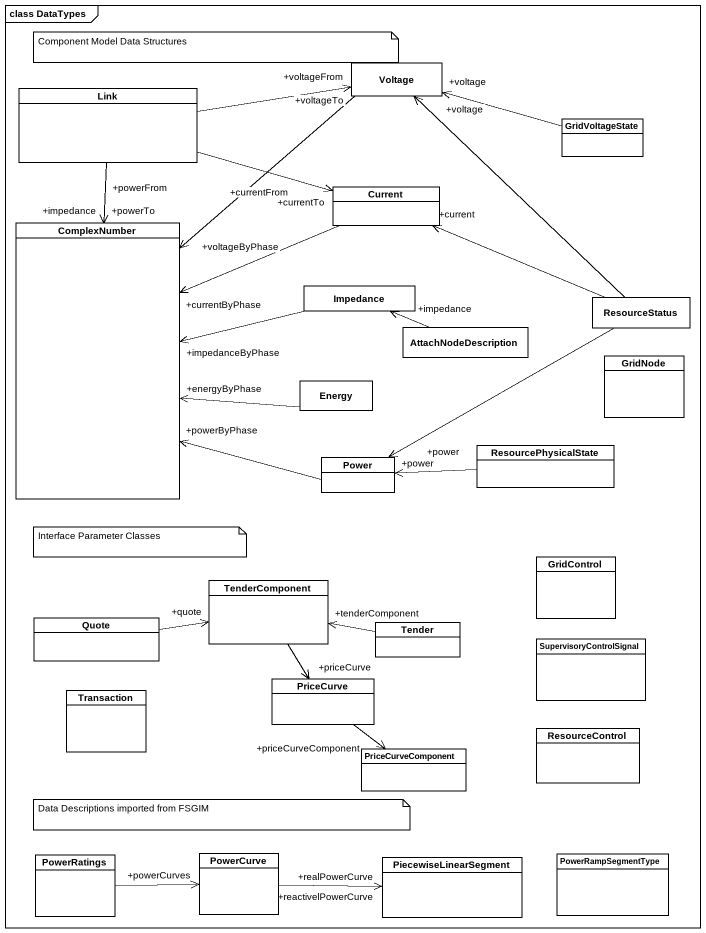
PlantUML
@startuml
mainframe class DataTypes
hide circle
hide empty members
class Voltage
class Link
class GridVoltageState
class Current
class ComplexNumber
class Impedance
class ResourceStatus
class AttachNodeDescription
class GridNode
class Energy
class Power
class ResourcePhysicalState
class GridControl
class TenderComponent
class Quote
class Tender
class SupervisoryControlSignal
class PriceCurve
class Transaction
class PriceCurveComponent
class ResourceControl
class PowerRatings
class PowerCurve
class PiecewiseLinearSegment
class PowerRampSegmentType
Voltage --> "+voltageByPhase" ComplexNumber
Link -right-> "+voltageFrom" Voltage
Link -right-> "+voltageTo" Voltage
Link -right-> "+currentTo" Current
Link -right-> "+currentFrom" Current
Link --> "+powerTo" ComplexNumber
Link --> "+impedance" ComplexNumber
Link --> "+powerFrom" ComplexNumber
GridVoltageState -left-> "+voltage" Voltage
Current -left-> "+currentByPhase" ComplexNumber
Impedance -left-> "+impedanceByPhase" ComplexNumber
ResourceStatus -up-> "+voltage" Voltage
ResourceStatus -left-> "+current" Current
ResourceStatus -left-> "+power" Power
AttachNodeDescription -left-> "+impedance" Impedance
Energy -left-> "+energyByPhase" ComplexNumber
Power -left-> "+powerByPhase" ComplexNumber
ResourcePhysicalState -left-> "+power" Power
TenderComponent --> "+priceCurve" PriceCurve
Quote -right-> "+quote" TenderComponent
Tender -left-> "+tenderComponent" TenderComponent
PriceCurve --> "+priceCurveComponent" PriceCurveComponent
PowerRatings -right-> "+powerCurves" PowerCurve
PowerCurve -right-> "+realPowerCurve" PiecewiseLinearSegment
PowerCurve -right-> "+reactivelPowerCurve" PiecewiseLinearSegment
note as N1
  Component Model Data Structures
end note
note as N2
  Interface Parameter Classes
end note
note as N3
  Data Descriptions imported from FSGIM
end note
@enduml
